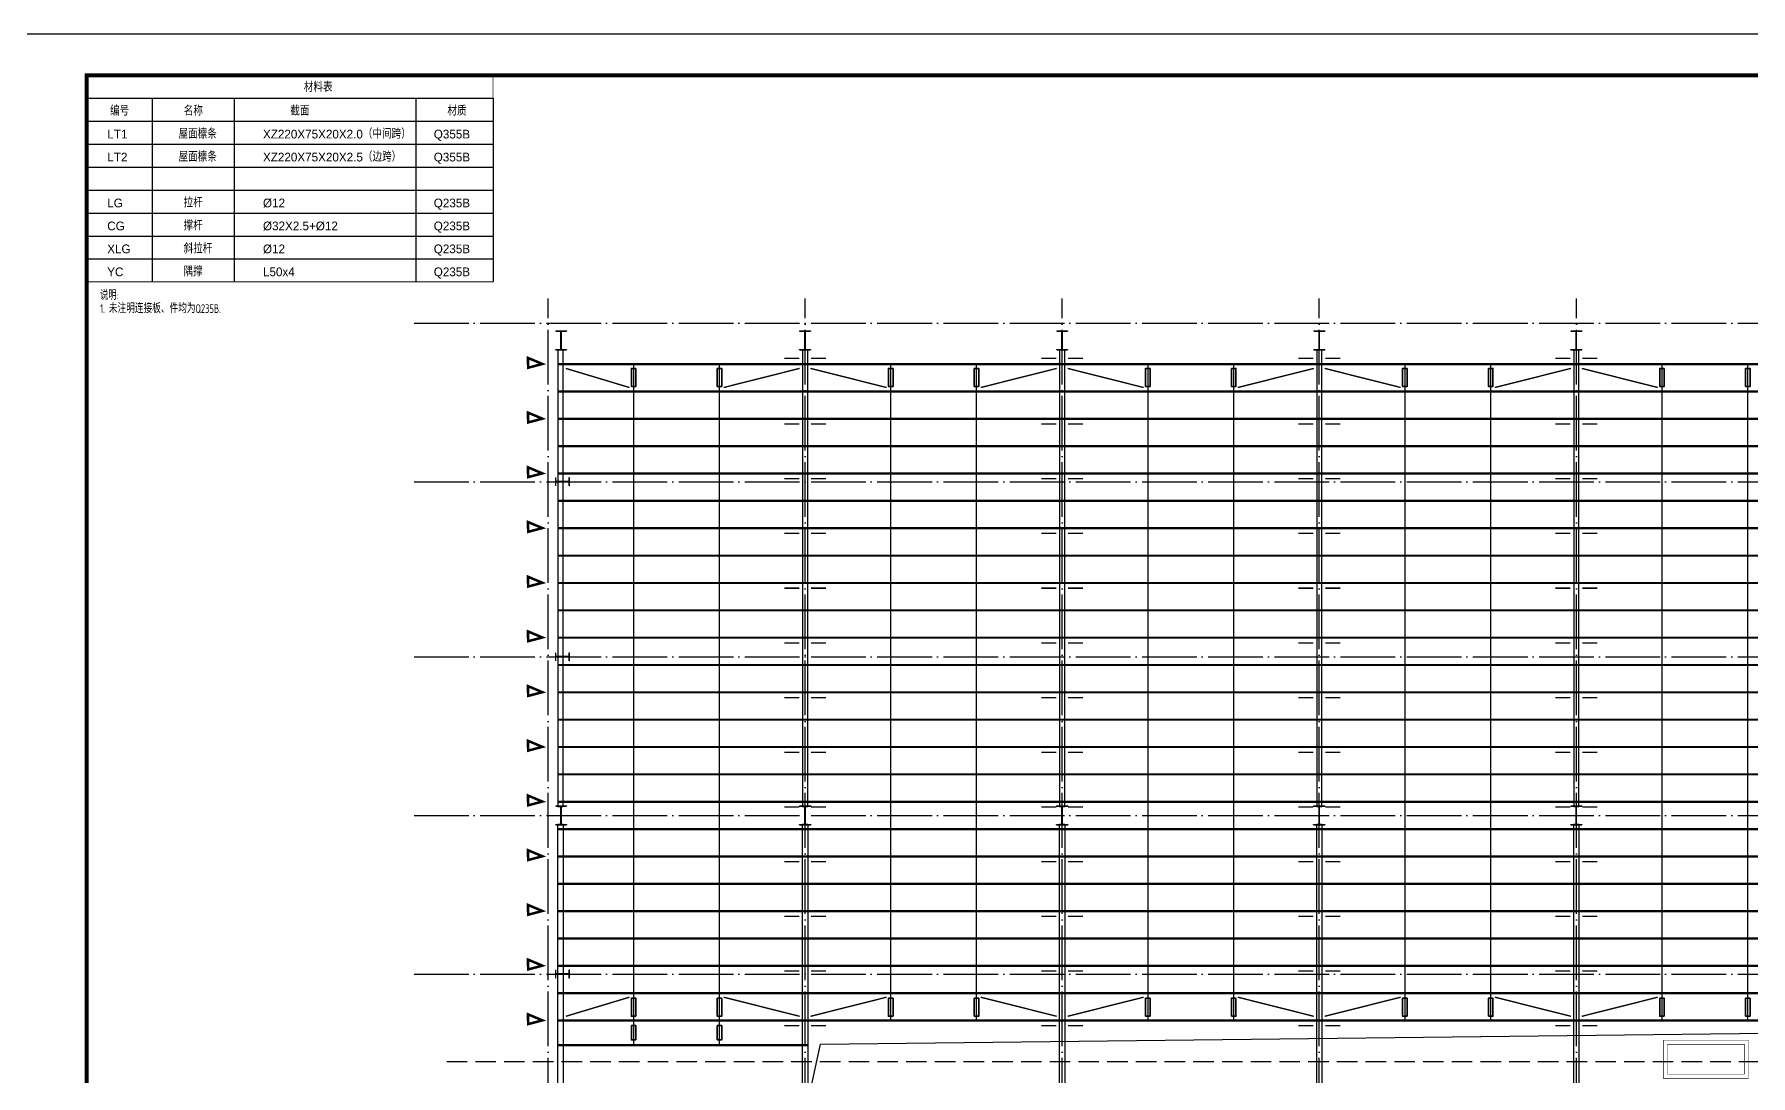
# Model space of a CAD drawing. Extents: x 95752 to 843522, y -411933 to 75567.
# Drawn here: x 605060 to 667816, y 37492 to 75567 of the extents above; entities that cross this region are included whole.
import ezdxf

# ---------------------------------------------------------------- set-up
doc = ezdxf.new("R2010")
doc.units = 0
doc.header["$LTSCALE"] = 1000
doc.header["$MEASUREMENT"] = 0
doc.linetypes.add('DASH', pattern=[0.35, 0.25, -0.1])
doc.linetypes.add('DOTE', pattern=[2.42, 2, -0.2, 0.02, -0.2])
for name, color, linetype in [('C-粗线', 51, 'Continuous'), ('DOTE', 1, 'Continuous'), ('EVTR', 2, 'Continuous'), ('PUB_TAB', 7, 'Continuous'), ('PUB_TITLE', 4, 'Continuous'), ('TEXT', 7, 'Continuous'), ('屋架梁', 2, 'Continuous'), ('檩条', 4, 'Continuous')]:
    doc.layers.add(name, color=color, linetype=linetype)
doc.layers.add('拉杆', color=3, linetype='Continuous', lineweight=35)
doc.styles.add('HZ', font='hztxt_e.shx', dxfattribs={"bigfont": 'hzdx.shx'})
doc.styles.add('TSSD_Rein', font='tssdeng.shx', dxfattribs={"width": 0.7, "bigfont": 'hztxt.shx'})

# ---------------------------------------------------------------- blocks, each defined once
blk = doc.blocks.new('钢柱模板')
at = {"layer": 'C-粗线', "color": 6}
for p, q in [((-219552, -203263), (-219552, -203275)), ((-219552, -203263), (-219152, -203263)), ((-219552, -203263), (-219552, -203275)), ((-219552, -203263), (-219152, -203263)), ((-219552, -203275), (-219152, -203275)), ((-219552, -203275), (-219152, -203275)), ((-219361, -203283), (-219369, -203275)), ((-219361, -203283), (-219369, -203275)), ((-219361, -203951), (-219361, -203275)), ((-219361, -203951), (-219361, -203275)), ((-219343, -203283), (-219335, -203275)), ((-219343, -203951), (-219343, -203275)), ((-219343, -203283), (-219335, -203275)), ((-219343, -203951), (-219343, -203275)), ((-219152, -203263), (-219152, -203275)), ((-219152, -203263), (-219152, -203275)), ((-210632, -203263), (-210632, -203275)), ((-210632, -203263), (-210232, -203263)), ((-210632, -203263), (-210632, -203275)), ((-210632, -203263), (-210232, -203263)), ((-210632, -203275), (-210232, -203275)), ((-210632, -203275), (-210232, -203275)), ((-210441, -203283), (-210449, -203275)), ((-210441, -203283), (-210449, -203275)), ((-210441, -203951), (-210441, -203275)), ((-210441, -203951), (-210441, -203275)), ((-210423, -203283), (-210415, -203275)), ((-210423, -203951), (-210423, -203275)), ((-210423, -203283), (-210415, -203275)), ((-210423, -203951), (-210423, -203275)), ((-210232, -203263), (-210232, -203275)), ((-210232, -203263), (-210232, -203275)), ((-201232, -203263), (-201232, -203275)), ((-201232, -203263), (-200832, -203263)), ((-201232, -203263), (-201232, -203275)), ((-201232, -203263), (-200832, -203263)), ((-201232, -203275), (-200832, -203275)), ((-201232, -203275), (-200832, -203275)), ((-201041, -203283), (-201049, -203275)), ((-201041, -203283), (-201049, -203275)), ((-201041, -203951), (-201041, -203275)), ((-201041, -203951), (-201041, -203275)), ((-201023, -203283), (-201015, -203275)), ((-201023, -203951), (-201023, -203275)), ((-201023, -203283), (-201015, -203275)), ((-201023, -203951), (-201023, -203275)), ((-200832, -203263), (-200832, -203275)), ((-200832, -203263), (-200832, -203275)), ((-191832, -203263), (-191832, -203275)), ((-191832, -203263), (-191432, -203263)), ((-191832, -203263), (-191832, -203275)), ((-191832, -203263), (-191432, -203263)), ((-191832, -203275), (-191432, -203275)), ((-191832, -203275), (-191432, -203275)), ((-191641, -203283), (-191649, -203275)), ((-191641, -203283), (-191649, -203275)), ((-191641, -203951), (-191641, -203275)), ((-191641, -203951), (-191641, -203275)), ((-191623, -203283), (-191615, -203275)), ((-191623, -203951), (-191623, -203275)), ((-191623, -203283), (-191615, -203275)), ((-191623, -203951), (-191623, -203275)), ((-191432, -203263), (-191432, -203275)), ((-191432, -203263), (-191432, -203275)), ((-182432, -203263), (-182432, -203275)), ((-182432, -203263), (-182032, -203263)), ((-182432, -203263), (-182432, -203275)), ((-182432, -203263), (-182032, -203263)), ((-182432, -203275), (-182032, -203275)), ((-182432, -203275), (-182032, -203275)), ((-182241, -203283), (-182249, -203275)), ((-182241, -203283), (-182249, -203275)), ((-182241, -203951), (-182241, -203275)), ((-182241, -203951), (-182241, -203275)), ((-182223, -203283), (-182215, -203275)), ((-182223, -203951), (-182223, -203275)), ((-182223, -203283), (-182215, -203275)), ((-182223, -203951), (-182223, -203275)), ((-182032, -203263), (-182032, -203275)), ((-182032, -203263), (-182032, -203275)), ((-219552, -203963), (-219552, -203951)), ((-219552, -203951), (-219152, -203951)), ((-219552, -203963), (-219552, -203951)), ((-219552, -203951), (-219152, -203951)), ((-219361, -203943), (-219369, -203951)), ((-219361, -203943), (-219369, -203951)), ((-219343, -203943), (-219335, -203951)), ((-219343, -203943), (-219335, -203951)), ((-219152, -203951), (-219152, -203963)), ((-219152, -203951), (-219152, -203963)), ((-210632, -203963), (-210632, -203951)), ((-210632, -203951), (-210232, -203951)), ((-210632, -203963), (-210632, -203951)), ((-210632, -203951), (-210232, -203951)), ((-210441, -203943), (-210449, -203951)), ((-210441, -203943), (-210449, -203951)), ((-210423, -203943), (-210415, -203951)), ((-210423, -203943), (-210415, -203951)), ((-210232, -203951), (-210232, -203963)), ((-210232, -203951), (-210232, -203963)), ((-201232, -203963), (-201232, -203951)), ((-201232, -203951), (-200832, -203951)), ((-201232, -203963), (-201232, -203951)), ((-201232, -203951), (-200832, -203951)), ((-201041, -203943), (-201049, -203951)), ((-201041, -203943), (-201049, -203951)), ((-201023, -203943), (-201015, -203951)), ((-201023, -203943), (-201015, -203951)), ((-200832, -203951), (-200832, -203963)), ((-200832, -203951), (-200832, -203963)), ((-191832, -203963), (-191832, -203951)), ((-191832, -203951), (-191432, -203951)), ((-191832, -203963), (-191832, -203951)), ((-191832, -203951), (-191432, -203951)), ((-191641, -203943), (-191649, -203951)), ((-191641, -203943), (-191649, -203951)), ((-191623, -203943), (-191615, -203951)), ((-191623, -203943), (-191615, -203951)), ((-191432, -203951), (-191432, -203963)), ((-191432, -203951), (-191432, -203963)), ((-182432, -203963), (-182432, -203951)), ((-182432, -203951), (-182032, -203951)), ((-182432, -203963), (-182432, -203951)), ((-182432, -203951), (-182032, -203951)), ((-182241, -203943), (-182249, -203951)), ((-182241, -203943), (-182249, -203951)), ((-182223, -203943), (-182215, -203951)), ((-182223, -203943), (-182215, -203951)), ((-182032, -203951), (-182032, -203963)), ((-182032, -203951), (-182032, -203963)), ((-219552, -203963), (-219152, -203963)), ((-219552, -203963), (-219152, -203963)), ((-210632, -203963), (-210232, -203963)), ((-210632, -203963), (-210232, -203963)), ((-201232, -203963), (-200832, -203963)), ((-201232, -203963), (-200832, -203963)), ((-191832, -203963), (-191432, -203963)), ((-191832, -203963), (-191432, -203963)), ((-182432, -203963), (-182032, -203963)), ((-182432, -203963), (-182032, -203963)), ((-219552, -208633), (-219540, -208633)), ((-219552, -208933), (-219552, -208633)), ((-219552, -208633), (-219540, -208633)), ((-219552, -208933), (-219552, -208633)), ((-219552, -208933), (-219540, -208933)), ((-219552, -208933), (-219540, -208933)), ((-219540, -208933), (-219540, -208633)), ((-219540, -208933), (-219540, -208633)), ((-219532, -208774), (-219540, -208766)), ((-219532, -208774), (-219540, -208766)), ((-219064, -208774), (-219540, -208774)), ((-219064, -208774), (-219540, -208774)), ((-219532, -208792), (-219540, -208800)), ((-219064, -208792), (-219540, -208792)), ((-219532, -208792), (-219540, -208800)), ((-219064, -208792), (-219540, -208792)), ((-219072, -208774), (-219064, -208766)), ((-219072, -208774), (-219064, -208766)), ((-219072, -208792), (-219064, -208800)), ((-219072, -208792), (-219064, -208800)), ((-219064, -208633), (-219052, -208633)), ((-219064, -208933), (-219064, -208633)), ((-219064, -208633), (-219052, -208633)), ((-219064, -208933), (-219064, -208633)), ((-219052, -208933), (-219064, -208933)), ((-219052, -208933), (-219064, -208933)), ((-219052, -208933), (-219052, -208633)), ((-219052, -208933), (-219052, -208633)), ((-219552, -215033), (-219540, -215033)), ((-219552, -215333), (-219552, -215033)), ((-219552, -215033), (-219540, -215033)), ((-219552, -215333), (-219552, -215033)), ((-219540, -215333), (-219540, -215033)), ((-219540, -215333), (-219540, -215033)), ((-219532, -215174), (-219540, -215166)), ((-219532, -215174), (-219540, -215166)), ((-219064, -215174), (-219540, -215174)), ((-219064, -215174), (-219540, -215174)), ((-219532, -215192), (-219540, -215200)), ((-219064, -215192), (-219540, -215192)), ((-219532, -215192), (-219540, -215200)), ((-219064, -215192), (-219540, -215192)), ((-219072, -215174), (-219064, -215166)), ((-219072, -215174), (-219064, -215166)), ((-219072, -215192), (-219064, -215200)), ((-219072, -215192), (-219064, -215200)), ((-219064, -215033), (-219052, -215033)), ((-219064, -215333), (-219064, -215033)), ((-219064, -215033), (-219052, -215033)), ((-219064, -215333), (-219064, -215033)), ((-219052, -215333), (-219052, -215033)), ((-219052, -215333), (-219052, -215033)), ((-219552, -215333), (-219540, -215333)), ((-219552, -215333), (-219540, -215333)), ((-219052, -215333), (-219064, -215333)), ((-219052, -215333), (-219064, -215333)), ((-219552, -220633), (-219552, -220645)), ((-219552, -220633), (-219152, -220633)), ((-219552, -220633), (-219552, -220645)), ((-219552, -220633), (-219152, -220633)), ((-219552, -220645), (-219152, -220645)), ((-219552, -220645), (-219152, -220645)), ((-219361, -220653), (-219369, -220645)), ((-219361, -220653), (-219369, -220645)), ((-219361, -221321), (-219361, -220645)), ((-219361, -221321), (-219361, -220645)), ((-219343, -220653), (-219335, -220645)), ((-219343, -221321), (-219343, -220645)), ((-219343, -220653), (-219335, -220645)), ((-219343, -221321), (-219343, -220645)), ((-219152, -220633), (-219152, -220645)), ((-219152, -220633), (-219152, -220645)), ((-210637, -220633), (-210637, -220645)), ((-210637, -220633), (-210227, -220633)), ((-210637, -220633), (-210637, -220645)), ((-210637, -220633), (-210227, -220633)), ((-210637, -220645), (-210227, -220645)), ((-210637, -220645), (-210227, -220645)), ((-210441, -220653), (-210449, -220645)), ((-210441, -220653), (-210449, -220645)), ((-210441, -221321), (-210441, -220645)), ((-210441, -221321), (-210441, -220645)), ((-210423, -220653), (-210415, -220645)), ((-210423, -221321), (-210423, -220645)), ((-210423, -220653), (-210415, -220645)), ((-210423, -221321), (-210423, -220645)), ((-210227, -220633), (-210227, -220645)), ((-210227, -220633), (-210227, -220645)), ((-201237, -220633), (-201237, -220645)), ((-201237, -220633), (-200827, -220633)), ((-201237, -220633), (-201237, -220645)), ((-201237, -220633), (-200827, -220633)), ((-201237, -220645), (-200827, -220645)), ((-201237, -220645), (-200827, -220645)), ((-201041, -220653), (-201049, -220645)), ((-201041, -220653), (-201049, -220645)), ((-201041, -221321), (-201041, -220645)), ((-201041, -221321), (-201041, -220645)), ((-201023, -220653), (-201015, -220645)), ((-201023, -221321), (-201023, -220645)), ((-201023, -220653), (-201015, -220645)), ((-201023, -221321), (-201023, -220645)), ((-200827, -220633), (-200827, -220645)), ((-200827, -220633), (-200827, -220645)), ((-191837, -220633), (-191837, -220645)), ((-191837, -220633), (-191427, -220633)), ((-191837, -220633), (-191837, -220645)), ((-191837, -220633), (-191427, -220633)), ((-191837, -220645), (-191427, -220645)), ((-191837, -220645), (-191427, -220645)), ((-191641, -220653), (-191649, -220645)), ((-191641, -220653), (-191649, -220645)), ((-191641, -221321), (-191641, -220645)), ((-191641, -221321), (-191641, -220645)), ((-191623, -220653), (-191615, -220645)), ((-191623, -221321), (-191623, -220645)), ((-191623, -220653), (-191615, -220645)), ((-191623, -221321), (-191623, -220645)), ((-191427, -220633), (-191427, -220645)), ((-191427, -220633), (-191427, -220645)), ((-182437, -220633), (-182437, -220645)), ((-182437, -220633), (-182027, -220633)), ((-182437, -220633), (-182437, -220645)), ((-182437, -220633), (-182027, -220633)), ((-182437, -220645), (-182027, -220645)), ((-182437, -220645), (-182027, -220645)), ((-182241, -220653), (-182249, -220645)), ((-182241, -220653), (-182249, -220645)), ((-182241, -221321), (-182241, -220645)), ((-182241, -221321), (-182241, -220645)), ((-182223, -221321), (-182223, -220645)), ((-182223, -220653), (-182215, -220645)), ((-182223, -221321), (-182223, -220645)), ((-182223, -220653), (-182215, -220645)), ((-182027, -220633), (-182027, -220645)), ((-182027, -220633), (-182027, -220645)), ((-219552, -221333), (-219552, -221321)), ((-219552, -221321), (-219152, -221321)), ((-219552, -221333), (-219552, -221321)), ((-219552, -221321), (-219152, -221321)), ((-219552, -221333), (-219152, -221333)), ((-219552, -221333), (-219152, -221333)), ((-219361, -221313), (-219369, -221321)), ((-219361, -221313), (-219369, -221321)), ((-219343, -221313), (-219335, -221321)), ((-219343, -221313), (-219335, -221321)), ((-219152, -221321), (-219152, -221333)), ((-219152, -221321), (-219152, -221333)), ((-210637, -221333), (-210637, -221321)), ((-210637, -221321), (-210227, -221321)), ((-210637, -221333), (-210637, -221321)), ((-210637, -221321), (-210227, -221321)), ((-210637, -221333), (-210227, -221333)), ((-210637, -221333), (-210227, -221333)), ((-210441, -221313), (-210449, -221321)), ((-210441, -221313), (-210449, -221321)), ((-210423, -221313), (-210415, -221321)), ((-210423, -221313), (-210415, -221321)), ((-210227, -221321), (-210227, -221333)), ((-210227, -221321), (-210227, -221333)), ((-201237, -221333), (-201237, -221321)), ((-201237, -221321), (-200827, -221321)), ((-201237, -221333), (-201237, -221321)), ((-201237, -221321), (-200827, -221321)), ((-201237, -221333), (-200827, -221333)), ((-201237, -221333), (-200827, -221333)), ((-201041, -221313), (-201049, -221321)), ((-201041, -221313), (-201049, -221321)), ((-201023, -221313), (-201015, -221321)), ((-201023, -221313), (-201015, -221321)), ((-200827, -221321), (-200827, -221333)), ((-200827, -221321), (-200827, -221333)), ((-191837, -221333), (-191837, -221321)), ((-191837, -221321), (-191427, -221321)), ((-191837, -221333), (-191837, -221321)), ((-191837, -221321), (-191427, -221321)), ((-191837, -221333), (-191427, -221333)), ((-191837, -221333), (-191427, -221333)), ((-191641, -221313), (-191649, -221321)), ((-191641, -221313), (-191649, -221321)), ((-191623, -221313), (-191615, -221321)), ((-191623, -221313), (-191615, -221321)), ((-191427, -221321), (-191427, -221333)), ((-191427, -221321), (-191427, -221333)), ((-182437, -221333), (-182437, -221321)), ((-182437, -221321), (-182027, -221321)), ((-182437, -221333), (-182437, -221321)), ((-182437, -221321), (-182027, -221321)), ((-182437, -221333), (-182027, -221333)), ((-182437, -221333), (-182027, -221333)), ((-182241, -221313), (-182249, -221321)), ((-182241, -221313), (-182249, -221321)), ((-182223, -221313), (-182215, -221321)), ((-182223, -221313), (-182215, -221321)), ((-182027, -221321), (-182027, -221333)), ((-182027, -221321), (-182027, -221333)), ((-219552, -226933), (-219552, -226633)), ((-219552, -226633), (-219540, -226633)), ((-219552, -226933), (-219552, -226633)), ((-219552, -226633), (-219540, -226633)), ((-219552, -226933), (-219552, -226633)), ((-219552, -226633), (-219540, -226633)), ((-219552, -226933), (-219552, -226633)), ((-219552, -226633), (-219540, -226633)), ((-219552, -226933), (-219540, -226933)), ((-219552, -226933), (-219540, -226933)), ((-219552, -226933), (-219540, -226933)), ((-219552, -226933), (-219540, -226933)), ((-219540, -226933), (-219540, -226633)), ((-219540, -226933), (-219540, -226633)), ((-219540, -226933), (-219540, -226633)), ((-219540, -226933), (-219540, -226633)), ((-219532, -226774), (-219540, -226766)), ((-219532, -226774), (-219540, -226766)), ((-219532, -226774), (-219540, -226766)), ((-219532, -226774), (-219540, -226766)), ((-219064, -226774), (-219540, -226774)), ((-219064, -226774), (-219540, -226774)), ((-219064, -226774), (-219540, -226774)), ((-219064, -226774), (-219540, -226774)), ((-219064, -226792), (-219540, -226792)), ((-219532, -226792), (-219540, -226800)), ((-219064, -226792), (-219540, -226792)), ((-219532, -226792), (-219540, -226800)), ((-219064, -226792), (-219540, -226792)), ((-219532, -226792), (-219540, -226800)), ((-219064, -226792), (-219540, -226792)), ((-219532, -226792), (-219540, -226800)), ((-219072, -226774), (-219064, -226766)), ((-219072, -226774), (-219064, -226766)), ((-219072, -226774), (-219064, -226766)), ((-219072, -226774), (-219064, -226766)), ((-219072, -226792), (-219064, -226800)), ((-219072, -226792), (-219064, -226800)), ((-219072, -226792), (-219064, -226800)), ((-219072, -226792), (-219064, -226800)), ((-219064, -226933), (-219064, -226633)), ((-219064, -226633), (-219052, -226633)), ((-219064, -226933), (-219064, -226633)), ((-219064, -226633), (-219052, -226633)), ((-219064, -226933), (-219064, -226633)), ((-219064, -226633), (-219052, -226633)), ((-219064, -226933), (-219064, -226633)), ((-219064, -226633), (-219052, -226633)), ((-219052, -226933), (-219064, -226933)), ((-219052, -226933), (-219064, -226933)), ((-219052, -226933), (-219064, -226933)), ((-219052, -226933), (-219064, -226933)), ((-219052, -226933), (-219052, -226633)), ((-219052, -226933), (-219052, -226633)), ((-219052, -226933), (-219052, -226633)), ((-219052, -226933), (-219052, -226633))]:
    blk.add_line(p, q, dxfattribs=at)
blk = doc.blocks.new('zw-02')
at = {"layer": 'DOTE', "linetype": 'DOTE'}
for p, q in [((308543, 4846), (308543, 63646)), ((317943, 4846), (317943, 63646)), ((327343, 4846), (327343, 63646)), ((336743, 4846), (336743, 63646)), ((346143, 4846), (346143, 63646)), ((303643, 62746), (407443, 62746)), ((303643, 56946), (407443, 56946)), ((303643, 50546), (407443, 50546)), ((303643, 44746), (407443, 44746)), ((303643, 38946), (407443, 38946))]:
    blk.add_line(p, q, dxfattribs=at)

msp = doc.modelspace()

# ---------------------------------------------------------------- linework, layer by layer
for points, const_width in [([(623106.8, 63736.9), (623636.6, 63514.5), (623117.4, 63376.8), (623106.8, 63736.9)], 92.2), ([(632478.7, 63724.8), (633027.1, 63724.8)], 50), ([(634006.9, 63724.8), (633458.5, 63724.8)], 50), ([(641878.7, 63724.8), (642427.1, 63724.8)], 50), ([(643406.9, 63724.8), (642858.5, 63724.8)], 50), ([(651278.7, 63724.8), (651827.1, 63724.8)], 50), ([(652806.9, 63724.8), (652258.5, 63724.8)], 50), ([(660678.7, 63724.8), (661227.1, 63724.8)], 50), ([(662206.9, 63724.8), (661658.5, 63724.8)], 50), ([(623106.8, 61736.9), (623636.6, 61514.5), (623117.4, 61376.8), (623106.8, 61736.9)], 92.2), ([(632478.7, 61316.6), (633027.1, 61316.6)], 50), ([(634006.9, 61316.6), (633458.5, 61316.6)], 50), ([(641878.7, 61316.6), (642427.1, 61316.6)], 50), ([(643406.9, 61316.6), (642858.5, 61316.6)], 50), ([(651278.7, 61316.6), (651827.1, 61316.6)], 50), ([(652806.9, 61316.6), (652258.5, 61316.6)], 50), ([(660678.7, 61316.6), (661227.1, 61316.6)], 50), ([(662206.9, 61316.6), (661658.5, 61316.6)], 50), ([(623106.8, 59736.9), (623636.6, 59514.5), (623117.4, 59376.8), (623106.8, 59736.9)], 92.2), ([(632478.7, 59316.6), (633027.1, 59316.6)], 50), ([(634006.9, 59316.6), (633458.5, 59316.6)], 50), ([(641878.7, 59316.6), (642427.1, 59316.6)], 50), ([(643406.9, 59316.6), (642858.5, 59316.6)], 50), ([(651278.7, 59316.6), (651827.1, 59316.6)], 50), ([(652806.9, 59316.6), (652258.5, 59316.6)], 50), ([(660678.7, 59316.6), (661227.1, 59316.6)], 50), ([(662206.9, 59316.6), (661658.5, 59316.6)], 50), ([(623106.8, 57736.9), (623636.6, 57514.5), (623117.4, 57376.8), (623106.8, 57736.9)], 92.2), ([(632478.7, 57316.6), (633027.1, 57316.6)], 50), ([(634006.9, 57316.6), (633458.5, 57316.6)], 50), ([(641878.7, 57316.6), (642427.1, 57316.6)], 50), ([(643406.9, 57316.6), (642858.5, 57316.6)], 50), ([(651278.7, 57316.6), (651827.1, 57316.6)], 50), ([(652806.9, 57316.6), (652258.5, 57316.6)], 50), ([(660678.7, 57316.6), (661227.1, 57316.6)], 50), ([(662206.9, 57316.6), (661658.5, 57316.6)], 50), ([(623106.8, 55736.9), (623636.6, 55514.5), (623117.4, 55376.8), (623106.8, 55736.9)], 92.2), ([(632478.7, 55316.6), (633027.1, 55316.6)], 50), ([(634006.9, 55316.6), (633458.5, 55316.6)], 50), ([(641878.7, 55316.6), (642427.1, 55316.6)], 50), ([(643406.9, 55316.6), (642858.5, 55316.6)], 50), ([(651278.7, 55316.6), (651827.1, 55316.6)], 50), ([(652806.9, 55316.6), (652258.5, 55316.6)], 50), ([(660678.7, 55316.6), (661227.1, 55316.6)], 50), ([(662206.9, 55316.6), (661658.5, 55316.6)], 50), ([(623106.8, 53736.9), (623636.6, 53514.5), (623117.4, 53376.8), (623106.8, 53736.9)], 92.2), ([(632478.7, 53316.6), (633027.1, 53316.6)], 50), ([(634006.9, 53316.6), (633458.5, 53316.6)], 50), ([(641878.7, 53316.6), (642427.1, 53316.6)], 50), ([(643406.9, 53316.6), (642858.5, 53316.6)], 50), ([(651278.7, 53316.6), (651827.1, 53316.6)], 50), ([(652806.9, 53316.6), (652258.5, 53316.6)], 50), ([(660678.7, 53316.6), (661227.1, 53316.6)], 50), ([(662206.9, 53316.6), (661658.5, 53316.6)], 50), ([(623106.8, 51736.9), (623636.6, 51514.5), (623117.4, 51376.8), (623106.8, 51736.9)], 92.2), ([(632478.7, 51316.6), (633027.1, 51316.6)], 50), ([(634006.9, 51316.6), (633458.5, 51316.6)], 50), ([(641878.7, 51316.6), (642427.1, 51316.6)], 50), ([(643406.9, 51316.6), (642858.5, 51316.6)], 50), ([(651278.7, 51316.6), (651827.1, 51316.6)], 50), ([(652806.9, 51316.6), (652258.5, 51316.6)], 50), ([(660678.7, 51316.6), (661227.1, 51316.6)], 50), ([(662206.9, 51316.6), (661658.5, 51316.6)], 50), ([(623106.8, 49736.9), (623636.6, 49514.5), (623117.4, 49376.8), (623106.8, 49736.9)], 92.2), ([(632478.7, 49316.6), (633027.1, 49316.6)], 50), ([(634006.9, 49316.6), (633458.5, 49316.6)], 50), ([(641878.7, 49316.6), (642427.1, 49316.6)], 50), ([(643406.9, 49316.6), (642858.5, 49316.6)], 50), ([(651278.7, 49316.6), (651827.1, 49316.6)], 50), ([(652806.9, 49316.6), (652258.5, 49316.6)], 50), ([(660678.7, 49316.6), (661227.1, 49316.6)], 50), ([(662206.9, 49316.6), (661658.5, 49316.6)], 50), ([(623106.8, 47736.9), (623636.6, 47514.5), (623117.4, 47376.8), (623106.8, 47736.9)], 92.2), ([(632478.7, 47316.6), (633027.1, 47316.6)], 50), ([(634006.9, 47316.6), (633458.5, 47316.6)], 50), ([(641878.7, 47316.6), (642427.1, 47316.6)], 50), ([(643406.9, 47316.6), (642858.5, 47316.6)], 50), ([(651278.7, 47316.6), (651827.1, 47316.6)], 50), ([(652806.9, 47316.6), (652258.5, 47316.6)], 50), ([(660678.7, 47316.6), (661227.1, 47316.6)], 50), ([(662206.9, 47316.6), (661658.5, 47316.6)], 50), ([(623106.8, 45736.9), (623636.6, 45514.5), (623117.4, 45376.8), (623106.8, 45736.9)], 92.2), ([(632478.7, 45316.6), (633027.1, 45316.6)], 50), ([(634006.9, 45316.6), (633458.5, 45316.6)], 50), ([(641878.7, 45316.6), (642427.1, 45316.6)], 50), ([(643406.9, 45316.6), (642858.5, 45316.6)], 50), ([(651278.7, 45316.6), (651827.1, 45316.6)], 50), ([(652806.9, 45316.6), (652258.5, 45316.6)], 50), ([(660678.7, 45316.6), (661227.1, 45316.6)], 50), ([(662206.9, 45316.6), (661658.5, 45316.6)], 50), ([(623106.8, 43736.9), (623636.6, 43514.5), (623117.4, 43376.8), (623106.8, 43736.9)], 92.2), ([(632478.7, 43316.6), (633027.1, 43316.6)], 50), ([(634006.9, 43316.6), (633458.5, 43316.6)], 50), ([(641878.7, 43316.6), (642427.1, 43316.6)], 50), ([(643406.9, 43316.6), (642858.5, 43316.6)], 50), ([(651278.7, 43316.6), (651827.1, 43316.6)], 50), ([(652806.9, 43316.6), (652258.5, 43316.6)], 50), ([(660678.7, 43316.6), (661227.1, 43316.6)], 50), ([(662206.9, 43316.6), (661658.5, 43316.6)], 50), ([(623106.8, 41736.9), (623636.6, 41514.5), (623117.4, 41376.8), (623106.8, 41736.9)], 92.2), ([(632478.7, 41316.6), (633027.1, 41316.6)], 50), ([(634006.9, 41316.6), (633458.5, 41316.6)], 50), ([(641878.7, 41316.6), (642427.1, 41316.6)], 50), ([(643406.9, 41316.6), (642858.5, 41316.6)], 50), ([(651278.7, 41316.6), (651827.1, 41316.6)], 50), ([(652806.9, 41316.6), (652258.5, 41316.6)], 50), ([(660678.7, 41316.6), (661227.1, 41316.6)], 50), ([(662206.9, 41316.6), (661658.5, 41316.6)], 50), ([(623106.8, 39736.9), (623636.6, 39514.5), (623117.4, 39376.8), (623106.8, 39736.9)], 92.2), ([(632478.7, 39316.6), (633027.1, 39316.6)], 50), ([(634006.9, 39316.6), (633458.5, 39316.6)], 50), ([(641878.7, 39316.6), (642427.1, 39316.6)], 50), ([(643406.9, 39316.6), (642858.5, 39316.6)], 50), ([(651278.7, 39316.6), (651827.1, 39316.6)], 50), ([(652806.9, 39316.6), (652258.5, 39316.6)], 50), ([(660678.7, 39316.6), (661227.1, 39316.6)], 50), ([(662206.9, 39316.6), (661658.5, 39316.6)], 50)]:
    msp.add_lwpolyline(points, dxfattribs=dict(const_width=const_width))
msp.add_lwpolyline([(633336.6, 36507.4), (633810, 38641), (708349.1, 39507.4)])
at = {"const_width": 15}
for points in [[(664623, 38787.8), (667734.1, 38787.8), (667734.1, 37393.9), (664623, 37393.9)], [(664773, 38637.8), (667584.1, 38637.8), (667584.1, 37543.9), (664773, 37543.9)]]:
    msp.add_lwpolyline(points, close=True, dxfattribs=at)
at = {"layer": 'EVTR', "linetype": 'DASH', "ltscale": 3}
msp.add_lwpolyline([(620137.2, 38007.4), (720825.3, 38007.4)], dxfattribs=at)
at = {"layer": 'PUB_TAB', "const_width": 36}
msp.add_lwpolyline([(606972.7, 66513.2), (621831.1, 66513.2), (621831.1, 74067), (606972.7, 74067)], close=True, dxfattribs=at)
at = {"layer": 'PUB_TAB'}
for points in [[(606972.7, 73227.7), (621831.1, 73227.7)], [(609370.7, 73227.7), (609370.7, 66513.2)], [(612368.3, 73227.7), (612368.3, 66513.2)], [(619012.4, 73227.7), (619012.4, 66513.2)], [(621831.1, 73227.7), (621831.1, 66513.2)], [(606972.7, 72388.4), (621831.1, 72388.4)], [(606972.7, 71549.1), (621831.1, 71549.1)], [(606972.7, 71549.1), (621831.1, 71549.1)], [(606972.7, 71549.1), (621831.1, 71549.1)], [(606972.7, 71549.1), (621831.1, 71549.1)], [(606972.7, 71549.1), (621831.1, 71549.1)], [(606972.7, 70709.8), (621831.1, 70709.8)], [(606972.7, 69870.5), (621831.1, 69870.5)], [(606972.7, 69031.2), (621831.1, 69031.2)], [(606972.7, 68191.9), (621831.1, 68191.9)], [(606972.7, 67352.6), (621831.1, 67352.6)], [(606972.7, 67352.6), (621831.1, 67352.6)]]:
    msp.add_lwpolyline(points, dxfattribs=at)
at = {"layer": 'PUB_TITLE'}
msp.add_lwpolyline([(603222.7, -13533), (760872.7, -13533), (760872.7, 75567), (603222.7, 75567)], close=True, dxfattribs=at)
at = {"layer": 'PUB_TITLE', "const_width": 150}
msp.add_lwpolyline([(606972.7, -12033), (759372.7, -12033), (759372.7, 74067), (606972.7, 74067)], close=True, dxfattribs=at)
at = {"layer": '屋架梁', "linetype": 'ByBlock'}
for points in [[(624204.1, 47332.4), (624391.6, 47332.4), (624391.6, 64027.4), (624204.1, 64027.4)], [(633149.1, 47332.4), (633336.6, 47332.4), (633336.6, 64027.4), (633149.1, 64027.4)], [(642549.1, 47332.4), (642736.6, 47332.4), (642736.6, 64027.4), (642549.1, 64027.4)], [(651949.1, 47332.4), (652136.6, 47332.4), (652136.6, 64027.4), (651949.1, 64027.4)], [(661349.1, 47332.4), (661536.6, 47332.4), (661536.6, 64027.4), (661349.1, 64027.4)], [(624204.1, 46682.4), (624391.6, 46682.4), (624391.6, 29332.4), (624204.1, 29332.4)], [(633149.1, 46682.4), (633336.6, 46682.4), (633336.6, 29332.4), (633149.1, 29332.4)], [(642549.1, 46682.4), (642736.6, 46682.4), (642736.6, 29332.4), (642549.1, 29332.4)], [(651949.1, 46682.4), (652136.6, 46682.4), (652136.6, 29332.4), (651949.1, 29332.4)], [(661349.1, 46682.4), (661536.6, 46682.4), (661536.6, 29332.4), (661349.1, 29332.4)]]:
    msp.add_lwpolyline(points, close=True, dxfattribs=at)
at = {"layer": '拉杆', "const_width": 50}
for points in [[(626975.8, 63507.4), (626975.8, 38607.4)], [(630108.8, 63507.4), (630108.8, 38607.4)], [(636375.8, 63507.4), (636375.8, 39507.4)], [(639508.8, 63507.4), (639508.8, 39507.4)], [(645775.8, 63507.4), (645775.8, 39507.4)], [(648908.8, 63507.4), (648908.8, 39507.4)], [(655175.8, 63507.4), (655175.8, 39507.4)], [(658308.8, 63507.4), (658308.8, 39507.4)], [(664575.8, 63507.4), (664575.8, 39507.4)], [(667708.8, 63507.4), (667708.8, 39507.4)], [(624493.5, 63352.6), (626820.9, 62653.2)], [(624493.5, 63352.6), (626820.9, 62653.2)], [(633043.8, 63352.6), (630263.8, 62653.2)], [(633043.8, 63352.6), (630263.8, 62653.2)], [(633440.9, 63352.6), (636220.9, 62653.2)], [(633440.9, 63352.6), (636220.9, 62653.2)], [(642443.8, 63352.6), (639663.8, 62653.2)], [(642443.8, 63352.6), (639663.8, 62653.2)], [(642840.9, 63352.6), (645620.9, 62653.2)], [(642840.9, 63352.6), (645620.9, 62653.2)], [(651843.8, 63352.6), (649063.8, 62653.2)], [(651843.8, 63352.6), (649063.8, 62653.2)], [(652240.9, 63352.6), (655020.9, 62653.2)], [(652240.9, 63352.6), (655020.9, 62653.2)], [(661243.8, 63352.6), (658463.8, 62653.2)], [(661243.8, 63352.6), (658463.8, 62653.2)], [(661640.9, 63352.6), (664420.9, 62653.2)], [(661640.9, 63352.6), (664420.9, 62653.2)], [(624493.5, 39662.3), (626820.9, 40361.7)], [(633043.8, 39662.3), (630263.8, 40361.7)], [(633440.9, 39662.3), (636220.9, 40361.7)], [(642443.8, 39662.3), (639663.8, 40361.7)], [(642840.9, 39662.3), (645620.9, 40361.7)], [(651843.8, 39662.3), (649063.8, 40361.7)], [(652240.9, 39662.3), (655020.9, 40361.7)], [(661243.8, 39662.3), (658463.8, 40361.7)], [(661640.9, 39662.3), (664420.9, 40361.7)]]:
    msp.add_lwpolyline(points, dxfattribs=at)
at = {"layer": '拉杆'}
for points in [[(627056.9, 63352.4), (626891.3, 63352.4), (626891.3, 62694.2), (627056.9, 62694.2)], [(630027.7, 63352.4), (630193.3, 63352.4), (630193.3, 62694.2), (630027.7, 62694.2)], [(636456.9, 63352.4), (636291.3, 63352.4), (636291.3, 62694.2), (636456.9, 62694.2)], [(639427.7, 63352.4), (639593.3, 63352.4), (639593.3, 62694.2), (639427.7, 62694.2)], [(645856.9, 63352.4), (645691.3, 63352.4), (645691.3, 62694.2), (645856.9, 62694.2)], [(648827.7, 63352.4), (648993.3, 63352.4), (648993.3, 62694.2), (648827.7, 62694.2)], [(655256.9, 63352.4), (655091.3, 63352.4), (655091.3, 62694.2), (655256.9, 62694.2)], [(658227.7, 63352.4), (658393.3, 63352.4), (658393.3, 62694.2), (658227.7, 62694.2)], [(664656.9, 63352.4), (664491.3, 63352.4), (664491.3, 62694.2), (664656.9, 62694.2)], [(667627.7, 63352.4), (667793.3, 63352.4), (667793.3, 62694.2), (667627.7, 62694.2)], [(627056.9, 39662.5), (626891.3, 39662.5), (626891.3, 40320.7), (627056.9, 40320.7)], [(630027.7, 39662.5), (630193.3, 39662.5), (630193.3, 40320.7), (630027.7, 40320.7)], [(636456.9, 39662.5), (636291.3, 39662.5), (636291.3, 40320.7), (636456.9, 40320.7)], [(639427.7, 39662.5), (639593.3, 39662.5), (639593.3, 40320.7), (639427.7, 40320.7)], [(645856.9, 39662.5), (645691.3, 39662.5), (645691.3, 40320.7), (645856.9, 40320.7)], [(648827.7, 39662.5), (648993.3, 39662.5), (648993.3, 40320.7), (648827.7, 40320.7)], [(655256.9, 39662.5), (655091.3, 39662.5), (655091.3, 40320.7), (655256.9, 40320.7)], [(658227.7, 39662.5), (658393.3, 39662.5), (658393.3, 40320.7), (658227.7, 40320.7)], [(664656.9, 39662.5), (664491.3, 39662.5), (664491.3, 40320.7), (664656.9, 40320.7)], [(667627.7, 39662.5), (667793.3, 39662.5), (667793.3, 40320.7), (667627.7, 40320.7)], [(627056.9, 38800.9), (626891.3, 38800.9), (626891.3, 39320.7), (627056.9, 39320.7)], [(630027.7, 38800.9), (630193.3, 38800.9), (630193.3, 39320.7), (630027.7, 39320.7)]]:
    msp.add_lwpolyline(points, close=True, dxfattribs=at)
at = {"layer": '檩条', "const_width": 80}
for points in [[(624204.1, 63507.4), (717481.6, 63507.4)], [(624204.1, 62507.4), (717481.6, 62507.4)], [(624204.1, 61507.4), (717481.6, 61507.4)], [(624204.1, 60507.4), (717481.6, 60507.4)], [(624204.1, 59507.4), (717481.6, 59507.4)], [(624204.1, 58507.4), (717481.6, 58507.4)], [(624204.1, 57507.4), (717481.6, 57507.4)], [(624204.1, 56507.4), (717481.6, 56507.4)], [(624204.1, 55507.4), (717481.6, 55507.4)], [(624204.1, 54507.4), (717481.6, 54507.4)], [(624204.1, 53507.4), (717481.6, 53507.4)], [(624204.1, 52507.4), (717481.6, 52507.4)], [(624204.1, 51507.4), (717481.6, 51507.4)], [(624204.1, 50507.4), (717481.6, 50507.4)], [(624204.1, 49507.4), (717481.6, 49507.4)], [(624204.1, 48507.4), (717481.6, 48507.4)], [(624204.1, 47507.4), (717481.6, 47507.4)], [(624204.1, 46507.4), (717481.6, 46507.4)], [(624204.1, 45507.4), (717481.6, 45507.4)], [(624204.1, 44507.4), (717481.6, 44507.4)], [(624204.1, 43507.4), (717481.6, 43507.4)], [(624204.1, 42507.4), (717481.6, 42507.4)], [(624204.1, 41507.4), (717481.6, 41507.4)], [(624204.1, 40507.4), (717481.6, 40507.4)], [(624204.1, 39507.4), (717481.6, 39507.4)], [(624204.1, 38607.4), (633336.6, 38607.4)]]:
    msp.add_lwpolyline(points, dxfattribs=at)

# ---------------------------------------------------------------- block references
for name, p in [('zw-02', (315300, 2261.5)), ('钢柱模板', (843674.3, 267990.9))]:
    msp.add_blockref(name, p)

# ---------------------------------------------------------------- texts
at = {"layer": 'PUB_TAB', "style": 'HZ'}
for s, height, p in [('材料表', 318.94, (614912.9, 73467.5)), ('编号', 318.94, (607828.9, 72598.2)), ('名称', 318.94, (610525.3, 72598.2)), ('截面', 318.94, (614417.8, 72598.2)), ('材质', 318.94, (620163.4, 72598.2)), ('LT1', 318.94, (607729.7, 71758.9)), ('屋面檩条', 318.94, (610332.4, 71758.9)), ('LT2', 318.94, (607729.7, 70919.6)), ('屋面檩条', 318.94, (610332.4, 70919.6)), ('LG', 318.94, (607725.4, 69241)), ('拉杆', 318.94, (610515.8, 69241)), ('%%C12', 318.94, (613420.6, 69241)), ('CG', 318.94, (607725.4, 68401.7)), ('撑杆', 318.94, (610515.8, 68401.7)), ('%%C32X2.5+%%C12', 318.938, (613420.6, 68401.7)), ('XLG', 318.94, (607725.4, 67562.4)), ('斜拉杆', 318.94, (610515.8, 67562.4)), ('%%C12', 318.94, (613420.6, 67562.4)), ('YC', 318.94, (607725.4, 66723.1)), ('隅撑', 318.94, (610515.8, 66723.1)), ('L50x4', 318.94, (613420.6, 66723.1))]:
    msp.add_text(s, height=height, dxfattribs=at).set_placement(p)
at = {"layer": 'PUB_TAB', "color": 3, "style": 'HZ'}
for s, p in [('XZ220X75X20X2.0（中间跨）', (613420.6, 71758.9)), ('XZ220X75X20X2.5（边跨）', (613420.6, 70919.6))]:
    msp.add_text(s, height=318.938, dxfattribs=at).set_placement(p)
at = {"layer": 'PUB_TAB', "color": 6, "style": 'HZ'}
for s, p in [('Q355B', (619665, 71758.9)), ('Q355B', (619665, 70919.6)), ('Q235B', (619665, 69241)), ('Q235B', (619665, 68401.7)), ('Q235B', (619665, 67562.4)), ('Q235B', (619665, 66723.1))]:
    msp.add_text(s, height=318.94, dxfattribs=at).set_placement(p)
at = {"layer": 'TEXT', "ltscale": 0.1, "style": 'TSSD_Rein'}
for s, height, width, p in [('说明:    ', 318.94, 0.7, (607462.8, 65862)), ('1. 未注明连接板、件均为Q235B.   ', 318.938, 0.736734, (607462.8, 65379.2))]:
    msp.add_text(s, height=height, dxfattribs=dict(at, width=width)).set_placement(p)

doc.saveas('drawing.dxf')
